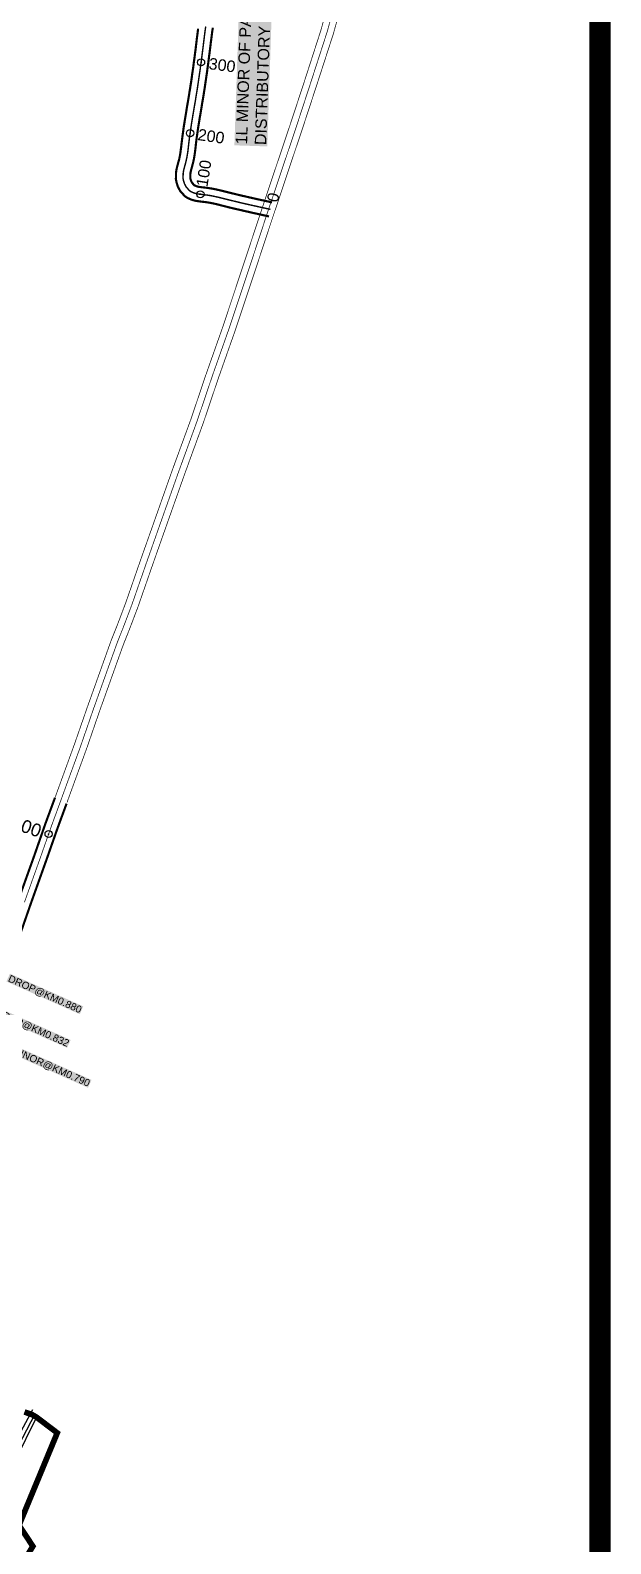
# Model space of a CAD drawing. Header units: millimetres. Extents: x 191342 to 235284, y 1600297 to 1616674.
# Drawn here: x 201272 to 202081, y 1601540 to 1603651 of the extents above; entities that cross this region are included whole.
import ezdxf
from ezdxf.enums import TextEntityAlignment as Align

# ---------------------------------------------------------------- set-up
doc = ezdxf.new("R2010")
doc.units = ezdxf.units.MM
doc.header["$LTSCALE"] = 15
doc.header["$PDMODE"] = 32
doc.header["$PDSIZE"] = 10
doc.linetypes.add('HIDDEN2', pattern=[0.1875, 0.125, -0.0625])
for name, color, linetype in [('CANAL1', 7, 'Continuous'), ('CHANAGE', 1, 'Continuous'), ('CSMark', 72, 'Continuous'), ('PLOT', 7, 'Continuous'), ('ROAD', 1, 'Continuous'), ('STRUCTURE', 5, 'Continuous'), ('text2', 7, 'Continuous'), ('VILLAGE BOUNDRY', 5, 'Continuous')]:
    doc.layers.add(name, color=color, linetype=linetype)
doc.styles.get("Standard").update_dxf_attribs({"font": 'arial.ttf'})

msp = doc.modelspace()

# ---------------------------------------------------------------- linework, layer by layer
at = {"layer": 'CANAL1', "color": 200}
for points, const_width in [([(201305.9, 1602580.5), (201315.8, 1602607.7), (201333, 1602655), (201351, 1602706.9), (201373.6, 1602770.2), (201384.6, 1602801), (201392.9, 1602821.7), (201404.7, 1602852.9), (201424.8, 1602910.9), (201446.3, 1602971.8), (201468.7, 1603035.4), (201479, 1603063.7), (201495.5, 1603108.8), (201516.7, 1603171.7), (201539.6, 1603236.6), (201569.1, 1603325.4), (201588.1, 1603383), (201591, 1603391.7), (201611.6, 1603453.4), (201633.8, 1603519.5), (201653.5, 1603579.5), (201676.8, 1603651.7), (201693.9, 1603713.5)], 1), ([(201322.8, 1602574.3), (201322.8, 1602574.3), (201332.7, 1602601.6), (201350, 1602649), (201367.9, 1602700.9), (201390.5, 1602764.2), (201401.4, 1602794.6), (201409.6, 1602815.2), (201421.6, 1602846.7), (201441.8, 1602904.9), (201463.3, 1602965.9), (201485.7, 1603029.3), (201495.9, 1603057.5), (201512.5, 1603102.9), (201533.7, 1603165.8), (201556.6, 1603230.8), (201586.2, 1603319.7), (201605.2, 1603377.4), (201608.1, 1603386.1), (201628.7, 1603447.7), (201650.9, 1603513.9), (201670.6, 1603574), (201694.1, 1603646.5), (201711.3, 1603708.8)], 1), ([(201255, 1602438.2), (201277.6, 1602501.3), (201292.6, 1602544.5), (201305.9, 1602580.5), (201306, 1602580.9)], 3), ([(201254.9, 1602383), (201272, 1602432.2), (201294.5, 1602495.3), (201309.6, 1602538.4), (201322.2, 1602572.7)], 3)]:
    msp.add_lwpolyline(points, dxfattribs=dict(at, const_width=const_width))
at = {"layer": 'CANAL1', "color": 1, "linetype": 'HIDDEN2', "ltscale": 4, "const_width": 1}
for points in [[(201314.3, 1602577.4), (201314.3, 1602577.4), (201324.2, 1602604.7), (201341.5, 1602652), (201359.4, 1602703.9), (201382, 1602767.2), (201393, 1602797.8), (201401.2, 1602818.4), (201413.1, 1602849.8), (201433.3, 1602907.9), (201454.8, 1602968.9), (201477.2, 1603032.3), (201487.5, 1603060.6), (201504, 1603105.9), (201525.2, 1603168.7), (201548.1, 1603233.7), (201577.7, 1603322.5), (201596.7, 1603380.2), (201599.5, 1603388.9), (201620.2, 1603450.5), (201642.4, 1603516.7), (201662, 1603576.7), (201685.4, 1603649.1), (201702.6, 1603711.2)], [(201263.5, 1602435.2), (201286, 1602498.3), (201301.1, 1602541.4), (201314.3, 1602577.4)], [(201263.5, 1602435.2), (201286, 1602498.3), (201301.1, 1602541.4), (201314.1, 1602576.8)]]:
    msp.add_lwpolyline(points, dxfattribs=at)
at = {"layer": 'CANAL1', "color": 1, "linetype": 'HIDDEN2', "ltscale": 25, "const_width": 2}
msp.add_lwpolyline([(201606.5, 1603401.6), (201601.9, 1603402.6), (201597.2, 1603403.6), (201592.6, 1603404.6), (201587.9, 1603405.7), (201583.3, 1603406.7), (201578.7, 1603407.7), (201574.1, 1603408.8), (201569.4, 1603409.8), (201564.8, 1603410.9), (201560.2, 1603412), (201555.7, 1603413.1), (201551.1, 1603414.2), (201546.5, 1603415.3), (201542.2, 1603416.4), (201537.5, 1603417.6), (201532.9, 1603418.7), (201528.3, 1603419.7), (201523.7, 1603420.7), (201517.7, 1603421.6), (201514, 1603422), (201509.1, 1603422.6), (201504.3, 1603423.3), (201499.7, 1603424.5), (201495.5, 1603426.4), (201493.5, 1603427.8), (201488.9, 1603432.9), (201486.6, 1603437.3), (201485.1, 1603442), (201484.6, 1603444.7), (201484.7, 1603451.5), (201485.4, 1603456.2), (201486.6, 1603460.8), (201487.9, 1603465.4), (201488.9, 1603469.3), (201490, 1603474.7), (201490.8, 1603479.4), (201491.5, 1603484), (201492, 1603488.7), (201492.6, 1603494), (201493.1, 1603498.1), (201493.7, 1603502.8), (201494.4, 1603507.4), (201495, 1603512.1), (201495.7, 1603516.8), (201496.4, 1603521.4), (201497.2, 1603526.1), (201497.9, 1603530.7), (201498.7, 1603535.4), (201499.5, 1603540), (201500.3, 1603544.7), (201501.1, 1603549.4), (201501.9, 1603554.1), (201502.6, 1603558.8), (201503.4, 1603563.5), (201504.2, 1603568.1), (201504.9, 1603572.9), (201505.6, 1603577.7), (201506.3, 1603582.5), (201507, 1603587.2), (201507.7, 1603592), (201508.4, 1603596.7), (201509, 1603601.5), (201509.7, 1603606.2), (201510.3, 1603610.9), (201510.9, 1603615.6), (201511.5, 1603620.3), (201512.1, 1603625), (201512.7, 1603629.6), (201513.2, 1603634.1), (201513.8, 1603638.7), (201514.2, 1603642.4), (201514.9, 1603647.6), (201515.5, 1603652.1), (201516.2, 1603656.7)], dxfattribs=at)
at = {"layer": 'CANAL1', "color": 200, "linetype": 'ByBlock', "ltscale": 40, "const_width": 3}
for points in [[(201608.7, 1603411.3), (201604, 1603412.4), (201599.4, 1603413.4), (201594.7, 1603414.4), (201590.1, 1603415.4), (201585.5, 1603416.4), (201580.9, 1603417.5), (201576.3, 1603418.5), (201571.7, 1603419.6), (201567.1, 1603420.6), (201562.5, 1603421.7), (201558, 1603422.8), (201553.5, 1603423.9), (201548.9, 1603425), (201544.6, 1603426.1), (201539.9, 1603427.3), (201535.2, 1603428.4), (201530.4, 1603429.5), (201525.4, 1603430.5), (201519.1, 1603431.5), (201515.2, 1603432), (201510.4, 1603432.5), (201506.3, 1603433.1), (201503.1, 1603434), (201500.4, 1603435.2), (201500.1, 1603435.4), (201497.1, 1603438.7), (201495.9, 1603441.2), (201494.8, 1603444.3), (201494.7, 1603445.5), (201494.7, 1603450.6), (201495.2, 1603454.1), (201496.3, 1603458.2), (201497.5, 1603462.8), (201498.6, 1603466.9), (201499.9, 1603472.8), (201500.7, 1603477.9), (201501.4, 1603482.8), (201502, 1603487.6), (201502.5, 1603492.8), (201503, 1603496.9), (201503.6, 1603501.5), (201504.3, 1603506.1), (201504.9, 1603510.6), (201505.6, 1603515.3), (201506.3, 1603519.9), (201507.1, 1603524.5), (201507.8, 1603529.1), (201508.6, 1603533.7), (201509.4, 1603538.4), (201510.2, 1603543.1), (201510.9, 1603547.7), (201511.7, 1603552.4), (201512.5, 1603557.1), (201513.3, 1603561.9), (201514, 1603566.5), (201514.8, 1603571.4), (201515.5, 1603576.2), (201516.2, 1603581), (201516.9, 1603585.8), (201517.6, 1603590.6), (201518.3, 1603595.4), (201518.9, 1603600.1), (201519.6, 1603604.9), (201520.2, 1603609.6), (201520.8, 1603614.4), (201521.4, 1603619.1), (201522, 1603623.7), (201522.6, 1603628.3), (201523.1, 1603632.9), (201523.7, 1603637.5), (201524.2, 1603641.2), (201524.8, 1603646.3), (201525.4, 1603650.7), (201526.1, 1603655)], [(201604.4, 1603391.8), (201599.7, 1603392.8), (201595.1, 1603393.8), (201590.4, 1603394.9), (201585.8, 1603395.9), (201581.1, 1603396.9), (201576.5, 1603398), (201571.8, 1603399), (201567.2, 1603400.1), (201562.6, 1603401.2), (201557.9, 1603402.2), (201553.3, 1603403.3), (201548.7, 1603404.4), (201544.1, 1603405.6), (201539.7, 1603406.7), (201535, 1603407.9), (201530.6, 1603409), (201526.3, 1603410), (201521.9, 1603410.8), (201516.4, 1603411.7), (201512.9, 1603412.1), (201507.8, 1603412.7), (201502.2, 1603413.5), (201496.3, 1603415.1), (201490.6, 1603417.7), (201486.9, 1603420.2), (201480.6, 1603427.2), (201477.3, 1603433.4), (201475.4, 1603439.6), (201474.6, 1603443.9), (201474.7, 1603452.3), (201475.6, 1603458.2), (201476.9, 1603463.3), (201478.2, 1603468), (201479.2, 1603471.6), (201480.2, 1603476.6), (201480.9, 1603480.9), (201481.5, 1603485.3), (201482.1, 1603489.9), (201482.7, 1603495.2), (201483.2, 1603499.3), (201483.8, 1603504.1), (201484.5, 1603508.8), (201485.1, 1603513.6), (201485.8, 1603518.3), (201486.6, 1603523), (201487.3, 1603527.7), (201488.1, 1603532.3), (201488.9, 1603537), (201489.6, 1603541.7), (201490.4, 1603546.4), (201491.2, 1603551.1), (201492, 1603555.7), (201492.8, 1603560.4), (201493.5, 1603565.1), (201494.3, 1603569.7), (201495, 1603574.5), (201495.8, 1603579.2), (201496.5, 1603583.9), (201497.1, 1603588.6), (201497.8, 1603593.4), (201498.5, 1603598.1), (201499.1, 1603602.8), (201499.7, 1603607.5), (201500.4, 1603612.2), (201501, 1603616.9), (201501.6, 1603621.6), (201502.2, 1603626.2), (201502.7, 1603630.8), (201503.3, 1603635.4), (201503.8, 1603639.9), (201504.3, 1603643.6), (201505, 1603648.9), (201505.6, 1603653.6)]]:
    msp.add_lwpolyline(points, dxfattribs=at)
at = {"layer": 'CHANAGE'}
for p in [(201509.7, 1603606.7), (201494.4, 1603507.9), (201508.8, 1603422.6)]:
    msp.add_point(p, dxfattribs=at)
at = {"layer": 'PLOT'}
msp.add_lwpolyline([(201280.5, 1601716.7), (201250, 1601655.5), (201211.4, 1601581.5), (201184, 1601516.9), (201159.7, 1601454.5), (201177.7, 1601458.7), (201221.6, 1601448.1)], dxfattribs=at)
at = {"layer": 'ROAD'}
for points in [[(201099.8, 1601317.2), (201152.5, 1601455), (201197.9, 1601568.2), (201278.3, 1601721.3)], [(201175.3, 1601538.9), (201246.1, 1601673.1), (201275, 1601727.5)]]:
    msp.add_lwpolyline(points, dxfattribs=at)
at = {"layer": 'text2', "color": 5, "const_width": 30}
msp.add_lwpolyline([(191356.9, 1613873.6), (202065.7, 1613873.6), (202065.7, 1600312.2), (191356.9, 1600312.2)], close=True, dxfattribs=at)
at = {"layer": 'text2', "color": 2, "linetype": 'Continuous'}
msp.add_point((201297.2, 1602530.3), dxfattribs=at)
at = {"layer": 'VILLAGE BOUNDRY', "linetype": 'HIDDEN2', "ltscale": 20, "const_width": 8}
msp.add_lwpolyline([(201263.5, 1601724.1), (201274.1, 1601720.4), (201280.5, 1601716.7), (201309.2, 1601694.9), (201255.9, 1601566.1), (201275.2, 1601536.8), (201221.6, 1601448.1)], dxfattribs=at)

# ---------------------------------------------------------------- texts
at = {"layer": 'CHANAGE'}
for s, rotation, p in [('300', 352.4931, (201520.6, 1603605.3)), ('200', 351.8178, (201505.3, 1603506.3)), ('100', 81.0349, (201510.6, 1603433.5)), ('0', 77.6585, (201608.9, 1603412.3))]:
    msp.add_text(s, height=16, rotation=rotation, dxfattribs=at).set_placement(p, align=Align.MIDDLE_LEFT)
at = {"layer": 'CSMark', "color": 1}
msp.add_text('1.100', height=18, rotation=340.748, dxfattribs=at).set_placement((201226.8, 1602554.4), align=Align.MIDDLE_LEFT)
at = {"layer": 'STRUCTURE', "color": 5, "attachment_point": 1, "bg_fill": 1, "box_fill_scale": 1.1, "bg_fill_color": 7, "bg_fill_true_color": 16777215, "bg_fill_transparency": 0}
for s, insert, char_height, width, rotation in [('{\\C1;1L MINOR OF PALURU DISTRIBUTORY}', (201557.8, 1603492.5), 16, 273.397, 88.0947), ('DROP@KM0.880', (201243.8, 1602334.2), 10, 109.889, 335.9482), ('DROP@KM0.832', (201226.2, 1602287.3), 10, 109.889, 335.9482), ('1R MINOR@KM0.790', (201229.8, 1602243), 10, 137.829, 335.9482)]:
    msp.add_mtext(s, dxfattribs=dict(at, insert=insert, char_height=char_height, width=width, rotation=rotation))

doc.saveas('drawing.dxf')
